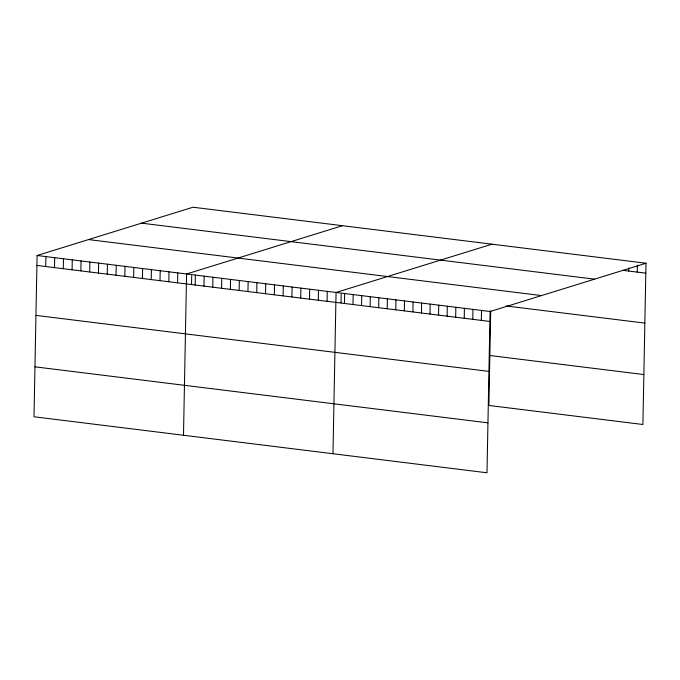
<?xml version="1.0" encoding="UTF-8"?>
<svg xmlns="http://www.w3.org/2000/svg" width="680" height="680" viewBox="0 0 680 680"><rect width="100%" height="100%" fill="white"/><g stroke="black" fill="none" stroke-linecap="round" stroke-linejoin="round"><path stroke-width="1.02" d="M646 263.228L193.01 207.221L37.094 255.501L34 416.772L486.99 472.779L490.085 311.508L646 263.228L642.906 424.499L488.886 405.458L490.705 310.734M45.696 266.534L45.892 256.589M54.493 267.623L54.68 257.677M63.282 268.71L63.478 258.765M72.08 269.798L72.267 259.853M80.869 270.878L81.064 260.942M89.666 271.966L89.853 262.029M98.456 273.054L98.651 263.118M107.253 274.142L107.44 264.197M116.042 275.23L116.237 265.285M124.84 276.318L125.026 266.373M133.629 277.406L133.824 267.461M142.426 278.494L142.613 268.549M151.215 279.582L151.41 269.637M160.012 280.67L160.2 270.725M168.802 281.758L168.997 271.813M177.599 282.837L177.786 272.901M183.489 435.26L186.583 273.989L342.499 225.7M191.531 284.249L191.701 275.672M195.185 285.014L195.373 275.077M203.975 286.101L204.17 276.156M212.772 287.19L212.959 277.245M221.561 288.277L221.756 278.332M230.358 289.365L230.546 279.421M239.148 290.453L239.343 280.508M247.945 291.541L248.132 281.596M256.734 292.629L256.929 282.685M265.531 293.709L265.719 283.773M274.32 294.797L274.516 284.861M283.118 295.885L283.305 285.949M291.916 296.973L292.102 287.028M300.704 298.061L300.892 288.116M309.502 299.149L309.689 289.204M318.291 300.237L318.478 290.292M327.089 301.325L327.275 291.38M332.971 453.738L336.065 292.468L491.98 244.179M341.02 302.736L341.181 294.159M344.437 303.467L344.624 293.522M352.988 304.529L353.183 294.584M361.548 305.583L361.734 295.639M370.107 306.646L370.294 296.701M378.658 307.7L378.853 297.755M387.217 308.754L387.404 298.817M395.777 309.817L395.964 299.872M404.328 310.87L404.524 300.934M412.887 311.933L413.075 301.988M421.438 312.987L421.634 303.05M429.998 314.05L430.194 304.104M438.558 315.103L438.744 305.167M447.108 316.166L447.304 306.221M455.668 317.22L455.855 307.275M464.227 318.282L464.414 308.337M472.779 319.337L472.974 309.392M481.338 320.399L481.525 310.454M628.694 271.056L628.754 268.073M637.254 272.111L637.389 265.149M622.99 270.351L645.813 273.164M141.559 223.15L594.549 279.157M88.544 239.573L541.535 295.579M506.048 305.949L644.852 323.111M37.094 255.501L490.085 311.508M36.907 265.447L489.897 321.453M489.846 355.512L643.866 374.561M35.947 315.384L488.937 371.39M34.961 366.834L487.951 422.841"/></g></svg>
